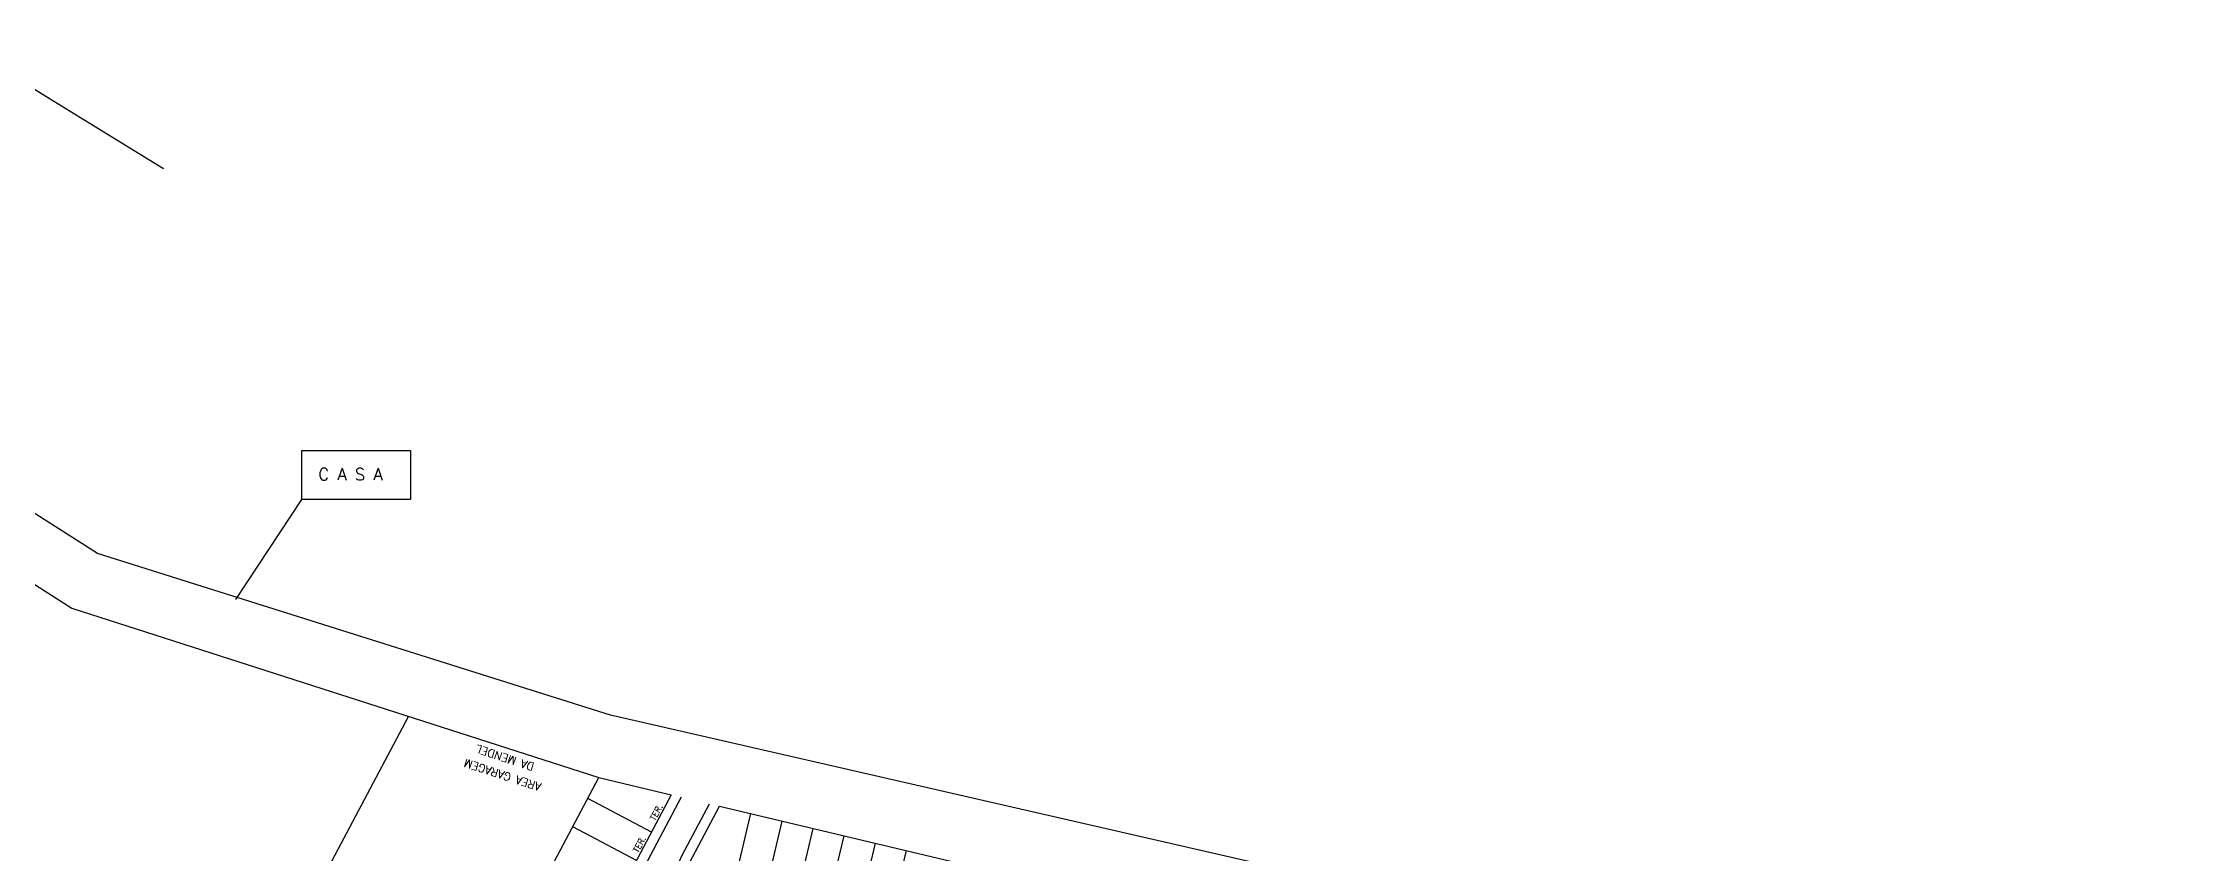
# Model space of a CAD drawing. Extents: x 714896 to 749292, y 8417558 to 8447149.
# Drawn here: x 743645 to 744180, y 8429849 to 8430052 of the extents above; entities that cross this region are included whole.
import ezdxf

# ---------------------------------------------------------------- set-up
doc = ezdxf.new("R2010")
doc.units = 0
doc.header["$MEASUREMENT"] = 0
for name, color, linetype in [('LOTE', 7, 'CONTINUOUS'), ('MEIO_FIO', 24, 'CONTINUOUS'), ('QUADRA', 6, 'CONTINUOUS'), ('TEXTO', 7, 'CONTINUOUS')]:
    doc.layers.add(name, color=color, linetype=linetype)
doc.styles.add('ROMANS', font='ROMANS.SHX', dxfattribs={"height": 1.5})

msp = doc.modelspace()

# ---------------------------------------------------------------- linework, layer by layer
at = {"layer": 'LOTE', "color": 7, "linetype": 'CONTINUOUS'}
msp.add_line((743677.31, 8429771.88), (743736.4, 8429883.3), dxfattribs=at)
at = {"layer": 'LOTE', "color": 7, "linetype": 'CONTINUOUS', "elevation": 0.3, "flags": 128}
msp.add_lwpolyline([(743624.11, 8430051.7), (743649.65, 8430035.97), (743675.19, 8430020.23)], dxfattribs=at)
at = {"layer": 'LOTE', "color": 7}
msp.add_lwpolyline([(743709.76, 8429949.77), (743736.92, 8429949.77), (743736.92, 8429937.52), (743709.76, 8429937.52)], close=True, dxfattribs=at)
for points in [[(743693.24, 8429912.48), (743709.76, 8429937.52)], [(743459.69, 8429910.43), (743496.25, 8429887.16), (743534.2, 8429863), (743718.97, 8429745.36), (743736.24, 8429777.95), (743743.74, 8429792.08), (743758.73, 8429820.35), (743784, 8429868)], [(743797.13, 8429854.32), (743781.22, 8429862.76)], [(743821.93, 8429858.98), (743817.65, 8429840.98)], [(743829.72, 8429857.13), (743825.44, 8429839.13)], [(743793.39, 8429847.25), (743777.47, 8429855.69)], [(743837.5, 8429855.28), (743833.22, 8429837.28)], [(743841, 8429835.43), (743845.28, 8429853.43)], [(743853.06, 8429851.58), (743848.79, 8429833.58)], [(743856.57, 8429831.73), (743860.85, 8429849.73)]]:
    msp.add_lwpolyline(points, dxfattribs=at)
at = {"layer": 'MEIO_FIO', "color": 24}
for points in [[(743804.6, 8429863.1), (743791.59, 8429838.52), (743775.64, 8429808.36), (743746.01, 8429752.38), (743722.22, 8429707.42), (743721.65, 8429706.58), (743721.04, 8429706), (743720.44, 8429705.6), (743719.78, 8429705.3), (743718.99, 8429705.09), (743718.25, 8429705.03), (743717.5, 8429705.09), (743716.51, 8429705.37), (743715.55, 8429705.91), (743695.7, 8429718.72), (743662.75, 8429746.26), (743595.43, 8429786.84), (743569.74, 8429802.33), (743512.78, 8429836.67), (743471.74, 8429855.6), (743422.32, 8429884.96)], [(744026.13, 8429818.65), (744024.55, 8429802.73), (744024.37, 8429801.83), (744024.01, 8429800.99), (744023.58, 8429800.35), (744023.08, 8429799.83), (744022.58, 8429799.44), (744021.93, 8429799.07), (744021.34, 8429798.86), (744020.47, 8429798.69), (744019.62, 8429798.7), (743963.36, 8429804.29), (743926.2, 8429813.13), (743807.39, 8429841.37), (743805.78, 8429842.11), (743804.96, 8429842.85), (743804.29, 8429843.99), (743803.96, 8429845.26), (743804.09, 8429846.93), (743804.84, 8429848.58), (743811.64, 8429861.43)]]:
    msp.add_lwpolyline(points, dxfattribs=at)
at = {"layer": 'QUADRA', "color": 6, "linetype": 'CONTINUOUS'}
for points in [[(745251.05, 8429497.11), (744948.37, 8429605.35), (744859.69, 8429645.32), (744735.77, 8429701.17), (744567.96, 8429780.39), (744168.05, 8429822.95), (743981.71, 8429838.89), (743786.89, 8429883.62), (743658.69, 8429924.05), (743564.57, 8429984)], [(743608.08, 8429938.51), (743652.3, 8429910.34), (743784, 8429868), (743784, 8429868), (743802.09, 8429863.7), (743802.09, 8429863.7), (743759.71, 8429783.61), (743719.7, 8429707.99), (743717.73, 8429707.48), (743697.19, 8429720.74), (743666.32, 8429746.53), (743664.2, 8429748.3), (743597.16, 8429788.71)]]:
    msp.add_lwpolyline(points, dxfattribs=at)
at = {"layer": 'QUADRA'}
msp.add_lwpolyline([(744023.64, 8429818.9), (744021.96, 8429801.98), (744020.32, 8429800.64), (743963.69, 8429806.27), (743806.67, 8429843.6), (743805.91, 8429845.27), (743814.15, 8429860.83), (743966.53, 8429824.61), (743966.76, 8429824.56), (744023.76, 8429818.89)], close=True, dxfattribs=at)

# ---------------------------------------------------------------- texts
at = {"layer": 'TEXTO', "style": 'ROMANS'}
msp.add_text('C A S A', height=3, dxfattribs=at).set_placement((743713.88, 8429942.32))
for s, height, rotation, p in [('AREA GARAGEM ', 2, 161.9064, (743769.75, 8429866.48)), ('DA MENDEL', 2, 161.9064, (743768.01, 8429871.53)), ('TER.', 1.502, 61.054, (743797.99, 8429857.07)), ('TER.', 1.502, 61.054, (743793.76, 8429849.08))]:
    msp.add_text(s, height=height, rotation=rotation, dxfattribs=at).set_placement(p)

doc.saveas('drawing.dxf')
